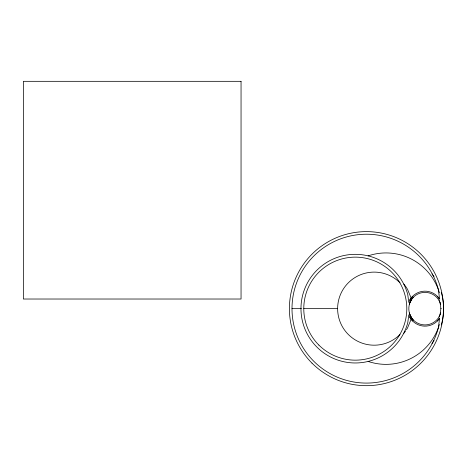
<?xml version="1.0" encoding="UTF-8"?>
<svg xmlns="http://www.w3.org/2000/svg" width="467" height="467" viewBox="0 0 467 467"><rect width="100%" height="100%" fill="white"/><g stroke="black" fill="none" stroke-linecap="round" stroke-linejoin="round"><path stroke-width="0.7" d="M413.476 297.14C407.277 303.264 407.277 314.04 413.476 320.164M440.136 314.256L440.871 308.652L440.136 303.042M411.065 298.308L409.845 299.907L408.8 302.423L407.767 294.589A54.33 54.33 0 0 0 324.133 264.147A54.33 54.33 0 0 0 324.133 353.151A54.33 54.33 0 0 0 407.767 322.709L408.8 314.875L409.845 317.397L412.624 321.016M411.182 319.136L407.539 327.922A38.539 38.539 0 0 1 406.413 329.755M439.085 316.789L440.521 313.328M409.938 302.814L411.526 299.686M412.624 296.282L411.182 298.162L407.539 289.382A38.539 38.539 0 0 0 403.838 284.059M437.351 321.016L439.634 318.039L438.338 327.916A74.44 74.44 0 0 1 323.742 369.625A74.44 74.44 0 0 1 323.742 247.673A74.44 74.44 0 0 1 438.338 289.382L439.634 299.259L437.351 296.282M291.998 308.652L301.39 308.652M303.784 308.652L337.623 308.652M440.871 308.652L441.268 308.652M409.938 314.489L411.526 317.613M439.085 300.509L440.521 303.97M439.418 324.46A55.713 55.713 0 0 1 368.107 361.411M368.107 255.887A55.713 55.713 0 0 1 439.418 292.838M441.297 292.36A57.651 57.651 0 0 1 441.297 324.944M434.041 340.519A57.651 57.651 0 0 1 431.957 343.461M431.957 273.843A57.651 57.651 0 0 1 434.041 276.785M400.003 334.489A36.543 36.543 0 0 1 348.329 334.489A36.543 36.543 0 0 1 348.329 282.809A36.543 36.543 0 0 1 400.003 282.809M405.601 330.945A38.539 38.539 0 0 1 403.838 333.245M440.714 312.861A16.281 16.281 0 0 1 409.267 312.861M409.267 304.437A16.281 16.281 0 0 1 440.714 304.437M439.441 318.5A17.489 17.489 0 0 1 409.845 317.397M409.845 299.907A17.489 17.489 0 0 1 439.441 298.804M241.048 81.322L23.35 81.322L23.35 299.02L241.048 299.02L241.048 81.322M311.968 363.116A77.026 77.026 0 0 0 440.836 328.587A77.026 77.026 0 0 0 346.496 234.247A77.026 77.026 0 0 0 311.968 363.116M318.868 345.072A51.51 51.51 0 0 0 405.047 321.985A51.51 51.51 0 0 0 341.961 258.893A51.51 51.51 0 0 0 318.868 345.072"/></g></svg>
